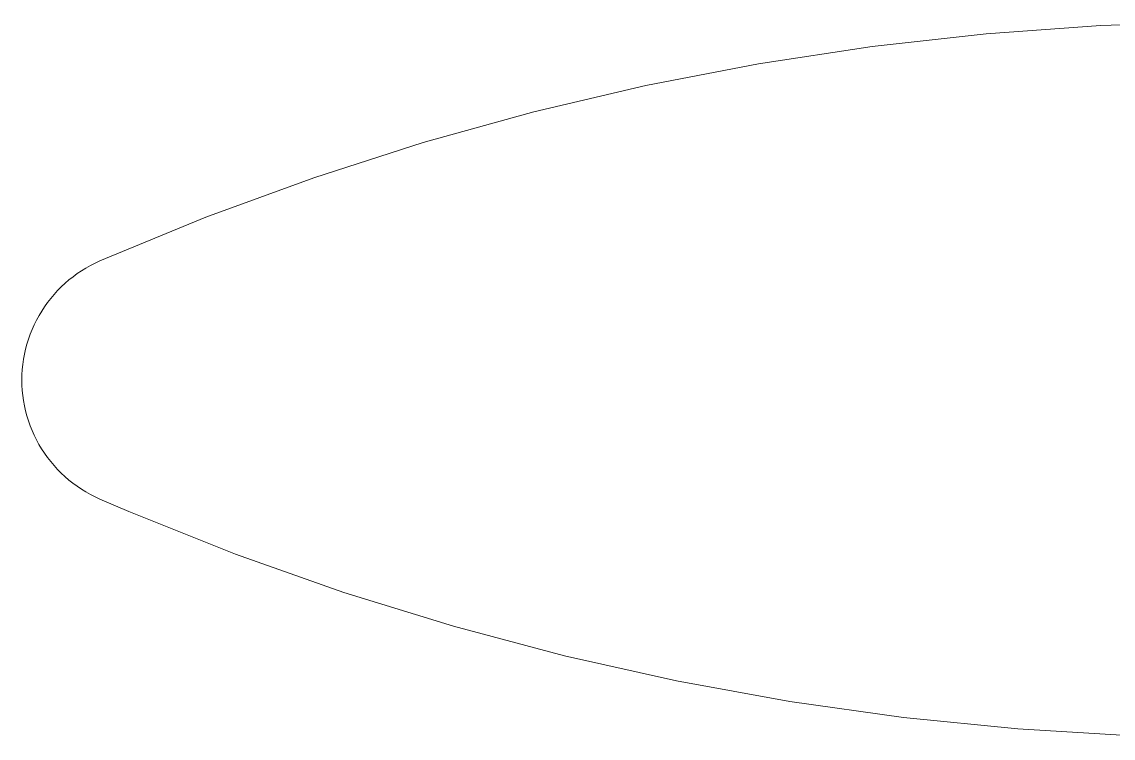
# Model space of a CAD drawing. Header units: metres. Extents: x 34 to 87, y -2.3 to 19.3.
# Drawn here: x 49.7159 to 49.7692, y 2.0721 to 2.1071 of the extents above; entities that cross this region are included whole.
import ezdxf

# ---------------------------------------------------------------- set-up
doc = ezdxf.new("R2010")
doc.units = ezdxf.units.M
doc.layers.add('P-SANR-FIXT', color=7, linetype='Continuous', lineweight=5)

# ---------------------------------------------------------------- blocks, each defined once
blk = doc.blocks.new('UT_Chuveiro ou ducha - UT_Elétrico-3241184-AA')
at = {"layer": 'P-SANR-FIXT', "flags": 128}
for points in [[(-0.8060638374866126, 2.095417784097978), (-0.8008751543258611, 2.097556693595453), (-0.7956050879915213, 2.099486400208566), (-0.7902620694655024, 2.101203816818382), (-0.7848546464376688, 2.102706195924691), (-0.7793914696313353, 2.103991134041409), (-0.7738812789639826, 2.105056575541656), (-0.768332889565228, 2.105900815946319), (-0.7627551776745232, 2.106522504650838), (-0.7571570664410388, 2.106920647085913), (-0.7515475116485556, 2.107094606308575), (-0.7500038883578066, 2.107103097325457)], [(-0.8060638374866126, 2.083788410552937), (-0.806294335873908, 2.083894401430122), (-0.8065204113824709, 2.084009525002947), (-0.806741702339713, 2.084133597098258), (-0.8069578547273097, 2.084266419227165), (-0.8071685227475518, 2.084407778902603), (-0.807373369376544, 2.084557449979237), (-0.8075720669033812, 2.084715193015283), (-0.8077642974544073, 2.084880755655525), (-0.8079497535017465, 2.085053873035061), (-0.8081281383552839, 2.085234268203012), (-0.8082991666373107, 2.08542165256559), (-0.8084625647390568, 2.085615726347791), (-0.8086180712584143, 2.085816179072964), (-0.8087654374181276, 2.086022690059506), (-0.8089044274637793, 2.086234928933894), (-0.8090348190409429, 2.086452556159205), (-0.8091564035509118, 2.086675223578302), (-0.8092689864844054, 2.086902574970816), (-0.8093723877327482, 2.087134246623014), (-0.809466441875998, 2.08736986790968), (-0.8095509984475933, 2.087609061887012), (-0.8096259221750557, 2.087851445895673), (-0.8096910931964013, 2.088096632172956), (-0.8097464072519012, 2.088344228473123), (-0.8097917758508668, 2.088593838694909), (-0.8098271264132177, 2.088845063515205), (-0.8098524023855934, 2.089097501027895), (-0.8098675633318331, 2.089350747386804), (-0.8098725849976521, 2.089604397451783), (-0.8098674593494607, 2.089858045436838), (-0.8098521945872014, 2.090111285559301), (-0.8098268151312348, 2.090363712688998), (-0.8097913615832808, 2.090614922996368), (-0.8097458906614462, 2.09086451459851), (-0.8096904751095172, 2.091112088202102), (-0.8096252035805481, 2.091357247742193), (-0.8095501804950592, 2.091599601015815), (-0.809465525873989, 2.091838760309433), (-0.8093713751466711, 2.092074343019191), (-0.8092678789341807, 2.09230597226301), (-0.809155202808386, 2.09253327748351), (-0.8090335270270472, 2.092755895040831), (-0.8089030462454596, 2.092973468794369), (-0.8087639692050417, 2.093185650672531), (-0.8086165183993836, 2.093392101229575), (-0.8084609297183282, 2.093592490188647), (-0.808297452070569, 2.093786496970165), (-0.8081263469854698, 2.093973811204661), (-0.80794788819467, 2.094154133229324), (-0.8077623611941614, 2.094327174567372), (-0.8075700627875675, 2.094492658389584), (-0.8073713006113199, 2.094650319957145), (-0.8071663926425038, 2.094799907045177), (-0.80695566669015, 2.094941180346252), (-0.8067394598708336, 2.095073913853225), (-0.8065181180693441, 2.095197895220797), (-0.8062919953853457, 2.095312926105231), (-0.8060638374866126, 2.095417784097978)], [(-0.7500038883578066, 2.072103097325459), (-0.7556150174343919, 2.072215334872394), (-0.761217169901434, 2.072551867957075), (-0.766801383510042, 2.07311215819835), (-0.7723587247096827, 2.073895309251357), (-0.7778803029399368, 2.074900068241474), (-0.783357284853511, 2.076124827768657), (-0.7887809084477052, 2.077567628478926), (-0.7941424970817429, 2.079226162198929), (-0.7994334733575597, 2.081097775628517), (-0.8046453728417904, 2.083179474585454), (-0.8060638374866148, 2.083788410552937)]]:
    blk.add_lwpolyline(points, dxfattribs=at)

msp = doc.modelspace()

# ---------------------------------------------------------------- block references
at = {"layer": 'P-SANR-FIXT', "color": 7, "true_color": 0xf3f3f3}
msp.add_blockref('UT_Chuveiro ou ducha - UT_Elétrico-3241184-AA', (50.52572727786326, 0), dxfattribs=at)

doc.saveas('drawing.dxf')
